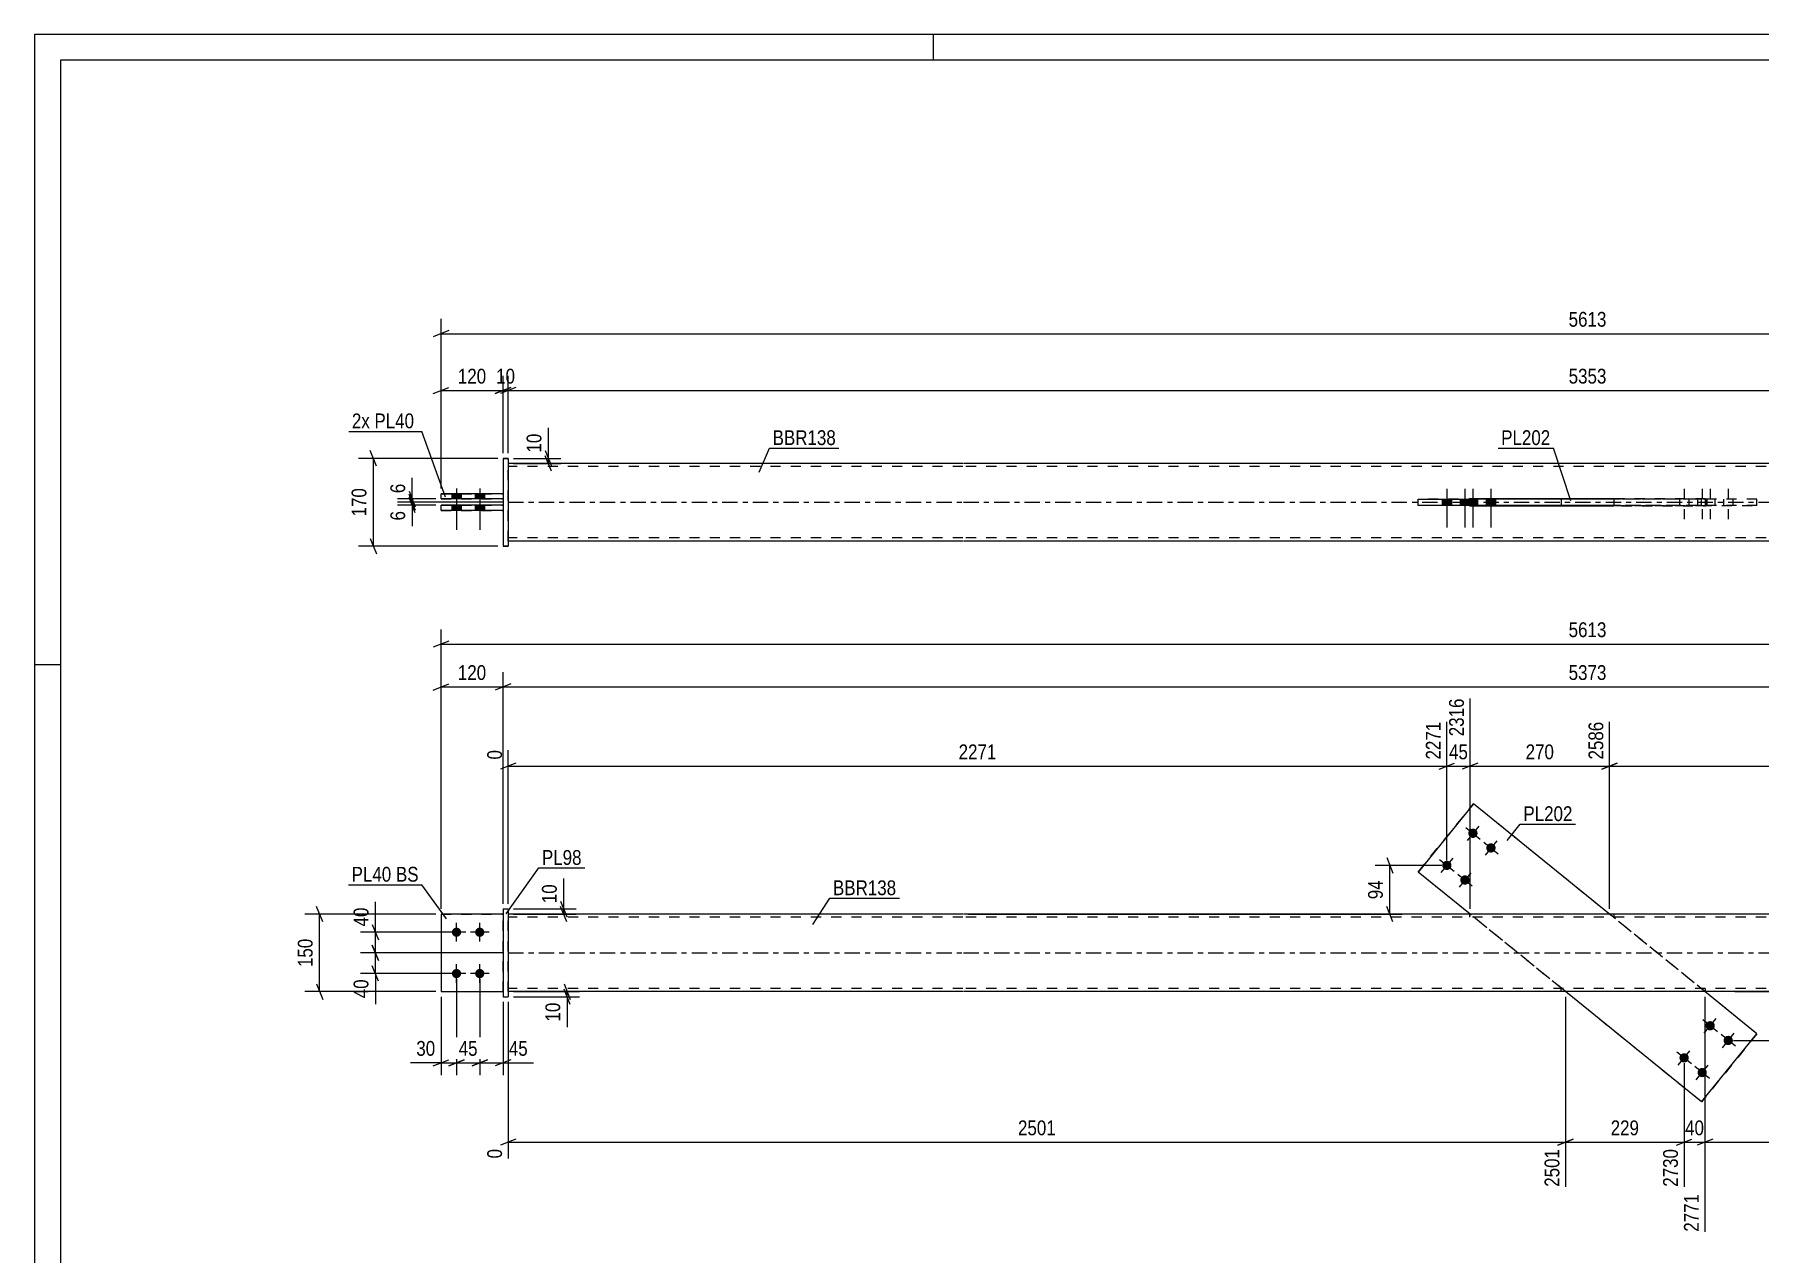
# Model space of a CAD drawing. Header units: millimetres. Extents: x 0 to 594, y 0 to 420.
# Drawn here: x 0 to 333.8, y 184 to 420 of the extents above; entities that cross this region are included whole.
import ezdxf

# ---------------------------------------------------------------- set-up
doc = ezdxf.new("R2010")
doc.units = ezdxf.units.MM
doc.linetypes.add('DXK_LINE_DOT2', pattern=[3.9198, 1.9599, -1.9599])
doc.linetypes.add('DXK_LINE_DOT3', pattern=[5.9187, 2.979, -0.9799, 0.9799, -0.9799])
doc.styles.add('Arial Narrow', font='ARIALN.TTF', dxfattribs={"height": 0.2})

# ---------------------------------------------------------------- blocks, each defined once
blk = doc.blocks.new('Unknown-580611074-1130')
at = {"color": 5, "linetype": 'Continuous'}
for p, q in [((594, 420), (0, 420)), ((0, 420), (0, 0)), ((174, 415), (174, 420)), ((589, 415), (5, 415)), ((5, 415), (5, 5)), ((5, 298), (0, 298))]:
    blk.add_line(p, q, dxfattribs=at)
blk = doc.blocks.new('Part-580611074-1679 - 1673')
at = {"color": 7, "linetype": 'DXK_LINE_DOT2'}
for p, q in [((78.67, 249.73), (78.67, 234.73)), ((78.67, 249.73), (90.67, 249.73)), ((90.67, 249.73), (90.67, 234.73)), ((78.67, 234.73), (90.67, 234.73))]:
    blk.add_line(p, q, dxfattribs=at)
blk = doc.blocks.new('Part-580611074-1700 - 1673')
at = {"color": 2, "linetype": 'Continuous'}
for p, q in [((179.67, 249.73), (91.67, 249.73)), ((421.33, 249.73), (179.77, 249.73)), ((179.67, 234.73), (91.67, 234.73)), ((421.33, 234.73), (179.77, 234.73))]:
    blk.add_line(p, q, dxfattribs=at)
at = {"color": 7, "linetype": 'DXK_LINE_DOT2'}
for p, q in [((91.67, 234.73), (91.67, 249.73)), ((179.67, 249.13), (91.67, 249.13)), ((421.33, 249.13), (179.77, 249.13)), ((277.72, 249.73), (277.72, 249.13)), ((305.64, 249.73), (305.64, 249.13)), ((179.67, 235.33), (91.67, 235.33)), ((421.33, 235.33), (179.77, 235.33)), ((295.46, 234.73), (295.46, 235.33)), ((323.38, 234.73), (323.38, 235.33))]:
    blk.add_line(p, q, dxfattribs=at)
at = {"color": 7, "linetype": 'DXK_LINE_DOT3'}
for p, q in [((91.67, 242.23), (179.67, 242.23)), ((179.77, 242.23), (421.33, 242.23))]:
    blk.add_line(p, q, dxfattribs=at)
blk = doc.blocks.new('Part-580611074-1684 - 1673')
at = {"color": 2, "linetype": 'Continuous'}
for p, q in [((78.67, 249.73), (78.67, 234.73)), ((90.67, 249.73), (78.67, 249.73)), ((78.67, 234.73), (90.67, 234.73))]:
    blk.add_line(p, q, dxfattribs=at)
at = {"color": 7, "linetype": 'DXK_LINE_DOT2'}
blk.add_line((90.67, 234.73), (90.67, 249.73), dxfattribs=at)
blk = doc.blocks.new('Bolt-580611074-1706 - 1673')
at = {"linetype": 'Continuous'}
for points in [[(278.93, 266.08), (279.07, 265.95), (279.17, 265.79), (279.24, 265.62), (279.27, 265.43), (279.26, 265.24), (279.21, 265.06), (279.12, 264.89), (279, 264.75), (278.86, 264.63), (278.69, 264.54), (278.51, 264.49), (278.32, 264.49), (278.13, 264.51), (277.96, 264.58), (277.8, 264.69), (277.67, 264.82), (277.57, 264.98), (277.5, 265.15), (277.47, 265.34), (277.48, 265.53), (277.53, 265.71), (277.61, 265.88), (277.73, 266.02), (277.88, 266.14), (278.05, 266.22), (278.23, 266.27), (278.42, 266.28), (278.6, 266.25), (278.78, 266.19)], [(282.43, 263.25), (282.56, 263.11), (282.66, 262.96), (282.73, 262.78), (282.76, 262.59), (282.75, 262.41), (282.7, 262.22), (282.62, 262.06), (282.5, 261.91), (282.35, 261.79), (282.18, 261.71), (282, 261.66), (281.81, 261.65), (281.63, 261.68), (281.45, 261.75), (281.29, 261.85), (281.16, 261.98), (281.06, 262.14), (280.99, 262.32), (280.96, 262.5), (280.97, 262.69), (281.02, 262.87), (281.11, 263.04), (281.23, 263.19), (281.37, 263.3), (281.54, 263.39), (281.72, 263.44), (281.91, 263.45), (282.1, 263.42), (282.27, 263.35)], [(273.89, 259.87), (274.03, 259.74), (274.13, 259.58), (274.2, 259.4), (274.22, 259.22), (274.21, 259.03), (274.17, 258.85), (274.08, 258.68), (273.96, 258.54), (273.82, 258.42), (273.65, 258.33), (273.47, 258.28), (273.28, 258.27), (273.09, 258.3), (272.92, 258.37), (272.76, 258.47), (272.63, 258.61), (272.52, 258.76), (272.46, 258.94), (272.43, 259.13), (272.44, 259.31), (272.49, 259.5), (272.57, 259.66), (272.69, 259.81), (272.84, 259.93), (273, 260.01), (273.19, 260.06), (273.37, 260.07), (273.56, 260.04), (273.74, 259.97)], [(277.39, 257.04), (277.52, 256.9), (277.62, 256.74), (277.69, 256.57), (277.72, 256.38), (277.71, 256.19), (277.66, 256.01), (277.57, 255.85), (277.46, 255.7), (277.31, 255.58), (277.14, 255.5), (276.96, 255.45), (276.77, 255.44), (276.59, 255.47), (276.41, 255.54), (276.25, 255.64), (276.12, 255.77), (276.02, 255.93), (275.95, 256.1), (275.92, 256.29), (275.93, 256.48), (275.98, 256.66), (276.07, 256.83), (276.18, 256.97), (276.33, 257.09), (276.5, 257.18), (276.68, 257.23), (276.87, 257.24), (277.05, 257.21), (277.23, 257.14)]]:
    blk.add_hatch(color=1, dxfattribs=at).paths.add_polyline_path(points)
at = {"color": 1, "linetype": 'Continuous'}
for p, q in [((276.97, 266.52), (279.77, 264.25)), ((279.5, 266.78), (277.23, 263.99)), ((283, 263.95), (280.73, 261.15)), ((274.46, 260.57), (272.19, 257.77)), ((280.46, 263.68), (283.26, 261.41)), ((271.93, 260.31), (274.72, 258.04)), ((275.42, 257.47), (278.22, 255.2)), ((277.95, 257.73), (275.69, 254.94))]:
    blk.add_line(p, q, dxfattribs=at)
blk = doc.blocks.new('Bolt-580611074-1707 - 1673')
at = {"linetype": 'Continuous'}
for points in [[(323.72, 227.42), (323.58, 227.55), (323.48, 227.71), (323.41, 227.89), (323.38, 228.07), (323.39, 228.26), (323.44, 228.44), (323.53, 228.61), (323.65, 228.76), (323.79, 228.87), (323.96, 228.96), (324.14, 229.01), (324.33, 229.02), (324.52, 228.99), (324.69, 228.92), (324.85, 228.82), (324.98, 228.68), (325.09, 228.53), (325.15, 228.35), (325.18, 228.16), (325.17, 227.98), (325.12, 227.79), (325.04, 227.63), (324.92, 227.48), (324.77, 227.36), (324.6, 227.28), (324.42, 227.23), (324.24, 227.22), (324.05, 227.25), (323.87, 227.32)], [(327.21, 224.58), (327.08, 224.72), (326.97, 224.87), (326.91, 225.05), (326.88, 225.24), (326.89, 225.42), (326.94, 225.61), (327.02, 225.77), (327.14, 225.92), (327.29, 226.04), (327.46, 226.12), (327.64, 226.17), (327.83, 226.18), (328.01, 226.15), (328.19, 226.08), (328.34, 225.98), (328.48, 225.85), (328.58, 225.69), (328.65, 225.51), (328.68, 225.33), (328.67, 225.14), (328.62, 224.96), (328.53, 224.79), (328.41, 224.65), (328.27, 224.53), (328.1, 224.44), (327.92, 224.39), (327.73, 224.38), (327.54, 224.41), (327.37, 224.48)], [(318.67, 221.21), (318.54, 221.34), (318.44, 221.5), (318.37, 221.67), (318.34, 221.86), (318.35, 222.05), (318.4, 222.23), (318.49, 222.4), (318.61, 222.54), (318.75, 222.66), (318.92, 222.75), (319.1, 222.8), (319.29, 222.81), (319.48, 222.78), (319.65, 222.71), (319.81, 222.61), (319.94, 222.47), (320.04, 222.31), (320.11, 222.14), (320.14, 221.95), (320.13, 221.76), (320.08, 221.58), (320, 221.42), (319.88, 221.27), (319.73, 221.15), (319.56, 221.07), (319.38, 221.02), (319.19, 221.01), (319.01, 221.04), (318.83, 221.11)], [(322.17, 218.37), (322.04, 218.51), (321.93, 218.66), (321.87, 218.84), (321.84, 219.02), (321.85, 219.21), (321.9, 219.39), (321.98, 219.56), (322.1, 219.71), (322.25, 219.83), (322.41, 219.91), (322.6, 219.96), (322.78, 219.97), (322.97, 219.94), (323.15, 219.87), (323.3, 219.77), (323.44, 219.64), (323.54, 219.48), (323.61, 219.3), (323.63, 219.12), (323.62, 218.93), (323.58, 218.75), (323.49, 218.58), (323.37, 218.43), (323.23, 218.32), (323.06, 218.23), (322.88, 218.18), (322.69, 218.17), (322.5, 218.2), (322.33, 218.27)]]:
    blk.add_hatch(color=1, dxfattribs=at).paths.add_polyline_path(points)
at = {"color": 1, "linetype": 'Continuous'}
for p, q in [((325.68, 226.98), (322.89, 229.25)), ((323.15, 226.72), (325.42, 229.52)), ((329.17, 224.15), (326.38, 226.42)), ((326.64, 223.88), (328.91, 226.68)), ((320.64, 220.77), (317.84, 223.04)), ((318.11, 220.51), (320.38, 223.3)), ((321.6, 217.67), (323.87, 220.47)), ((324.13, 217.94), (321.34, 220.21))]:
    blk.add_line(p, q, dxfattribs=at)
blk = doc.blocks.new('Bolt-580611074-1709 - 1673')
at = {"linetype": 'Continuous'}
for points in [[(81.67, 245.33, -1), (81.67, 247.13, -1)], [(86.17, 245.33, -1), (86.17, 247.13, -1)], [(81.67, 237.33, -1), (81.67, 239.13, -1)], [(86.17, 237.33, -1), (86.17, 239.13, -1)]]:
    blk.add_hatch(color=1, dxfattribs=at).paths.add_polyline_path(points)
at = {"color": 1, "linetype": 'Continuous'}
for p, q in [((81.67, 244.43), (81.67, 248.03)), ((86.17, 244.43), (86.17, 248.03)), ((83.47, 246.23), (79.87, 246.23)), ((87.97, 246.23), (84.37, 246.23)), ((83.47, 238.23), (79.87, 238.23)), ((81.67, 236.43), (81.67, 240.03)), ((87.97, 238.23), (84.37, 238.23)), ((86.17, 236.43), (86.17, 240.03))]:
    blk.add_line(p, q, dxfattribs=at)
blk = doc.blocks.new('Part-580611074-1715 - 1673')
at = {"color": 2, "linetype": 'Continuous'}
for p, q in [((278.49, 271.08), (267.77, 257.88)), ((278.49, 271.08), (278.49, 271.08)), ((304.8, 249.73), (278.49, 271.08)), ((277.82, 249.73), (267.77, 257.88)), ((267.77, 257.88), (267.77, 257.88)), ((322.62, 213.37), (296.3, 234.73)), ((333.33, 226.57), (323.28, 234.73)), ((322.62, 213.37), (333.33, 226.57)), ((333.33, 226.57), (333.33, 226.57)), ((322.62, 213.37), (322.62, 213.37))]:
    blk.add_line(p, q, dxfattribs=at)
at = {"color": 7, "linetype": 'DXK_LINE_DOT2'}
for p, q in [((267.77, 257.88), (278.49, 271.08)), ((333.33, 226.57), (278.49, 271.08)), ((322.62, 213.37), (267.77, 257.88)), ((296.3, 234.73), (277.82, 249.73)), ((323.28, 234.73), (304.8, 249.73)), ((333.33, 226.57), (322.62, 213.37))]:
    blk.add_line(p, q, dxfattribs=at)
blk = doc.blocks.new('Part-580611074-1720 - 1673')
at = {"color": 2, "linetype": 'Continuous'}
for p, q in [((90.67, 250.73), (91.67, 250.73)), ((90.67, 250.73), (90.67, 233.73)), ((91.67, 250.73), (91.67, 250.73)), ((91.67, 250.73), (91.67, 233.73)), ((90.67, 233.73), (91.67, 233.73))]:
    blk.add_line(p, q, dxfattribs=at)
at = {"color": 7, "linetype": 'DXK_LINE_DOT2'}
for p, q in [((90.67, 250.73), (91.67, 250.73)), ((90.67, 233.73), (91.67, 233.73))]:
    blk.add_line(p, q, dxfattribs=at)
blk = doc.blocks.new('Part-580611074-1418 - 1367')
at = {"color": 2, "linetype": 'Continuous'}
for p, q in [((78.67, 327.88), (78.67, 328.88)), ((90.67, 328.88), (78.67, 328.88)), ((78.67, 327.88), (78.67, 327.88)), ((90.67, 327.88), (78.67, 327.88))]:
    blk.add_line(p, q, dxfattribs=at)
at = {"color": 7, "linetype": 'DXK_LINE_DOT2'}
for p, q in [((78.67, 328.88), (90.67, 328.88)), ((78.67, 327.88), (90.67, 327.88)), ((90.67, 328.88), (90.67, 327.88))]:
    blk.add_line(p, q, dxfattribs=at)
blk = doc.blocks.new('Bolt-580611074-1370 - 1367')
at = {"linetype": 'Continuous'}
for points in [[(80.77, 330.09), (82.57, 330.09), (82.57, 331.09), (80.77, 331.09)], [(80.77, 330.09), (82.57, 330.09), (82.57, 331.09), (80.77, 331.09)], [(85.27, 330.09), (87.07, 330.09), (87.07, 331.09), (85.27, 331.09)], [(85.27, 330.09), (87.07, 330.09), (87.07, 331.09), (85.27, 331.09)], [(80.77, 327.88), (82.57, 327.88), (82.57, 328.88), (80.77, 328.88)], [(80.77, 327.88), (82.57, 327.88), (82.57, 328.88), (80.77, 328.88)], [(85.27, 327.88), (87.07, 327.88), (87.07, 328.88), (85.27, 328.88)], [(85.27, 327.88), (87.07, 327.88), (87.07, 328.88), (85.27, 328.88)]]:
    blk.add_hatch(color=1, dxfattribs=at).paths.add_polyline_path(points)
at = {"color": 1, "linetype": 'Continuous'}
for p, q in [((80.77, 331.09), (80.77, 330.09)), ((80.77, 331.09), (80.77, 330.09)), ((81.67, 332.09), (81.67, 324.09)), ((81.67, 332.09), (81.67, 324.09)), ((82.57, 331.09), (82.57, 330.09)), ((82.57, 331.09), (82.57, 330.09)), ((85.27, 331.09), (85.27, 330.09)), ((85.27, 331.09), (85.27, 330.09)), ((86.17, 332.09), (86.17, 324.09)), ((86.17, 332.09), (86.17, 324.09)), ((87.07, 331.09), (87.07, 330.09)), ((87.07, 331.09), (87.07, 330.09)), ((80.77, 328.88), (80.77, 327.88)), ((80.77, 328.88), (80.77, 327.88)), ((82.57, 328.88), (82.57, 327.88)), ((82.57, 328.88), (82.57, 327.88)), ((85.27, 328.88), (85.27, 327.88)), ((85.27, 328.88), (85.27, 327.88)), ((87.07, 328.88), (87.07, 327.88)), ((87.07, 328.88), (87.07, 327.88))]:
    blk.add_line(p, q, dxfattribs=at)
blk = doc.blocks.new('Bolt-580611074-1435 - 1367')
at = {"color": 1, "linetype": 'DXK_LINE_DOT2'}
for p, q in [((319.24, 332.05), (319.24, 324.55)), ((322.74, 332.05), (322.74, 324.55)), ((324.28, 332.05), (324.28, 324.55)), ((327.78, 332.05), (327.78, 324.55)), ((318.34, 330.05), (318.34, 328.85)), ((320.14, 330.05), (320.14, 328.85)), ((321.84, 330.05), (321.84, 328.85)), ((323.38, 330.05), (323.38, 328.85)), ((323.64, 330.05), (323.64, 328.85)), ((325.18, 330.05), (325.18, 328.85)), ((326.88, 330.05), (326.88, 328.85)), ((328.68, 330.05), (328.68, 328.85))]:
    blk.add_line(p, q, dxfattribs=at)
blk = doc.blocks.new('Part-580611074-1456 - 1367')
at = {"color": 2, "linetype": 'Continuous'}
for p, q in [((179.67, 336.95), (91.67, 336.95)), ((421.33, 336.95), (179.77, 336.95)), ((277.72, 330.06), (277.72, 330.16)), ((277.72, 330.16), (277.72, 330.16)), ((277.72, 330.16), (305.64, 330.16)), ((277.72, 328.86), (277.72, 328.76)), ((277.72, 328.76), (305.64, 328.76)), ((295.46, 330.15), (295.46, 330.06)), ((305.64, 330.15), (295.46, 330.15)), ((295.46, 330.15), (295.46, 330.15)), ((295.46, 328.76), (295.46, 328.86)), ((305.64, 330.16), (305.64, 328.76)), ((179.67, 321.95), (91.67, 321.95)), ((421.33, 321.95), (179.77, 321.95))]:
    blk.add_line(p, q, dxfattribs=at)
at = {"color": 7, "linetype": 'DXK_LINE_DOT2'}
for p, q in [((91.67, 321.95), (91.67, 336.95)), ((179.67, 336.35), (91.67, 336.35)), ((421.33, 336.35), (179.77, 336.35)), ((277.72, 328.86), (277.72, 330.16)), ((277.72, 330.16), (305.64, 330.16)), ((277.72, 328.76), (305.64, 328.76)), ((295.46, 330.15), (323.38, 330.15)), ((295.46, 330.06), (295.46, 330.15)), ((295.46, 330.06), (295.46, 328.86)), ((295.46, 328.75), (295.46, 328.76)), ((295.46, 328.76), (295.46, 328.75)), ((323.38, 328.75), (295.46, 328.75)), ((295.46, 328.75), (295.46, 328.75)), ((295.46, 328.75), (323.38, 328.75)), ((323.38, 330.15), (305.64, 330.15)), ((323.38, 328.75), (323.38, 330.15)), ((179.67, 322.55), (91.67, 322.55)), ((421.33, 322.55), (179.77, 322.55))]:
    blk.add_line(p, q, dxfattribs=at)
at = {"color": 7, "linetype": 'DXK_LINE_DOT3'}
for p, q in [((91.67, 329.45), (179.67, 329.45)), ((179.77, 329.45), (421.33, 329.45))]:
    blk.add_line(p, q, dxfattribs=at)
blk = doc.blocks.new('Part-580611074-1413 - 1367')
at = {"color": 2, "linetype": 'Continuous'}
for p, q in [((78.67, 330.09), (78.67, 331.09)), ((90.67, 331.09), (78.67, 331.09)), ((78.67, 330.09), (78.67, 330.09)), ((90.67, 330.09), (78.67, 330.09))]:
    blk.add_line(p, q, dxfattribs=at)
at = {"color": 7, "linetype": 'DXK_LINE_DOT2'}
for p, q in [((78.67, 331.09), (78.67, 331.09)), ((78.67, 331.09), (90.67, 331.09)), ((90.67, 331.09), (90.67, 330.09)), ((78.67, 330.09), (90.67, 330.09))]:
    blk.add_line(p, q, dxfattribs=at)
blk = doc.blocks.new('Part-580611074-1397 - 1367')
at = {"color": 2, "linetype": 'Continuous'}
for p, q in [((267.77, 328.86), (267.77, 330.06)), ((267.77, 330.06), (278.49, 330.06)), ((305.64, 328.85), (267.77, 328.86)), ((278.49, 328.86), (267.77, 328.86)), ((278.49, 328.86), (278.49, 330.06)), ((305.64, 330.06), (278.49, 330.06)), ((305.64, 328.86), (278.49, 328.86))]:
    blk.add_line(p, q, dxfattribs=at)
at = {"color": 7, "linetype": 'DXK_LINE_DOT2'}
for p, q in [((322.62, 330.05), (267.77, 330.06)), ((333.33, 330.05), (305.64, 330.06)), ((333.33, 328.85), (305.64, 328.86)), ((322.62, 328.85), (305.64, 328.85)), ((322.62, 328.85), (322.62, 330.05)), ((333.33, 330.05), (322.62, 330.05)), ((322.62, 328.85), (333.33, 328.85)), ((333.33, 328.85), (333.33, 330.05))]:
    blk.add_line(p, q, dxfattribs=at)
blk = doc.blocks.new('Part-580611074-1398 - 1367')
at = {"color": 2, "linetype": 'Continuous'}
for p, q in [((90.67, 337.95), (91.67, 337.95)), ((90.67, 337.95), (90.67, 320.95)), ((91.67, 337.95), (91.67, 337.95)), ((91.67, 337.95), (91.67, 320.95)), ((91.67, 320.95), (90.67, 320.95)), ((90.67, 320.95), (90.67, 320.95))]:
    blk.add_line(p, q, dxfattribs=at)
at = {"color": 7, "linetype": 'DXK_LINE_DOT2'}
for p, q in [((91.67, 337.95), (90.67, 337.95)), ((91.67, 337.95), (91.67, 337.95)), ((90.67, 320.95), (91.67, 320.95))]:
    blk.add_line(p, q, dxfattribs=at)
blk = doc.blocks.new('Bolt-580611074-1436 - 1367')
at = {"linetype": 'Continuous'}
for points in [[(274.23, 330.06), (272.43, 330.06), (272.43, 328.86), (274.23, 328.86)], [(277.72, 330.06), (275.92, 330.06), (275.92, 328.86), (277.72, 328.86)], [(279.27, 330.06), (277.47, 330.06), (277.47, 328.86), (279.27, 328.86)], [(282.76, 330.06), (280.96, 330.06), (280.96, 328.86), (282.76, 328.86)]]:
    blk.add_hatch(color=1, dxfattribs=at).paths.add_polyline_path(points)
at = {"color": 1, "linetype": 'Continuous'}
for p, q in [((273.33, 332.06), (273.33, 324.56)), ((276.82, 332.06), (276.82, 324.56)), ((278.37, 332.06), (278.37, 324.56)), ((281.86, 332.06), (281.86, 324.56)), ((272.43, 330.06), (272.43, 328.86)), ((274.23, 330.06), (274.23, 328.86)), ((275.92, 330.06), (275.92, 328.86)), ((277.47, 330.06), (277.47, 328.86)), ((277.72, 330.06), (277.72, 328.86)), ((279.27, 330.06), (279.27, 328.86)), ((280.96, 330.06), (280.96, 328.86)), ((282.76, 330.06), (282.76, 328.86))]:
    blk.add_line(p, q, dxfattribs=at)
blk = doc.blocks.new('StraightDimension-580611074-1850 - 1673')
at = {"color": 7, "linetype": 'Continuous'}
for p, q in [((323.28, 233.73), (323.28, 188.26)), ((319.24, 220.91), (319.24, 196.96)), ((317.74, 204.98), (320.74, 206.18)), ((319.24, 205.58), (323.28, 205.58)), ((324.78, 206.18), (321.78, 204.98))]:
    blk.add_line(p, q, dxfattribs=at)
at = {"color": 0}
blk.add_wipeout([(323.69, 206.33), (323.69, 210.53), (318.83, 210.53), (318.83, 206.33)], dxfattribs=at)
at = {"color": 0, "linetype": 'Continuous'}
blk.add_wipeout([(322.68, 196.18), (318.48, 196.18), (318.48, 187.66), (322.68, 187.66)], dxfattribs=at)
at = {"color": 3, "style": 'Arial Narrow'}
blk.add_text('40', height=2.863, dxfattribs=at).set_placement((319.43, 206.93))
at = {"color": 3, "linetype": 'Continuous', "style": 'Arial Narrow'}
blk.add_text('2771', height=2.863, rotation=90.0002, dxfattribs=at).set_placement((322.08, 188.26))
blk = doc.blocks.new('StraightDimension-580611074-1792 - 1673')
at = {"color": 7, "linetype": 'Continuous'}
for p, q in [((277.82, 250.73), (277.82, 291.48)), ((273.33, 260.17), (273.33, 286.98)), ((271.83, 277.76), (274.83, 278.96)), ((273.33, 278.36), (277.82, 278.36)), ((279.32, 278.96), (276.32, 277.76))]:
    blk.add_line(p, q, dxfattribs=at)
at = {"color": 0}
blk.add_wipeout([(278, 279.11), (278, 283.31), (273.15, 283.31), (273.15, 279.11)], dxfattribs=at)
at = {"color": 0, "linetype": 'Continuous'}
blk.add_wipeout([(277.22, 292.08), (273.02, 292.08), (273.02, 283.56), (277.22, 283.56)], dxfattribs=at)
at = {"color": 3, "linetype": 'Continuous', "style": 'Arial Narrow'}
blk.add_text('2316', height=2.863, rotation=90.0002, dxfattribs=at).set_placement((276.62, 284.16))
at = {"color": 3, "style": 'Arial Narrow'}
blk.add_text('45', height=2.863, dxfattribs=at).set_placement((273.75, 279.71))
blk = doc.blocks.new('StraightDimension-580611074-1891 - 1673')
at = {"color": 7, "linetype": 'Continuous'}
for p, q in [((92.67, 234.73), (105.48, 234.73)), ((92.67, 233.73), (105.48, 233.73)), ((102.48, 236.23), (103.68, 233.23)), ((103.68, 232.23), (102.48, 235.23)), ((103.08, 233.73), (103.08, 234.73))]:
    blk.add_line(p, q, dxfattribs=at)
at = {"color": 0}
blk.add_wipeout([(102.33, 233.2), (98.13, 233.2), (98.13, 228.35), (102.33, 228.35)], dxfattribs=at)
at = {"color": 7, "linetype": 'Continuous'}
blk.add_line((103.08, 233.73), (103.08, 227.82), dxfattribs=at)
blk.add_line((103.08, 233.73), (103.08, 227.82), dxfattribs=at)
at = {"color": 3, "style": 'Arial Narrow'}
blk.add_text('10', height=2.863, rotation=90.0002, dxfattribs=at).set_placement((101.73, 228.95))
blk = doc.blocks.new('StraightDimension-580611074-1827 - 1673')
at = {"color": 7, "linetype": 'Continuous'}
for p, q in [((81.67, 237.23), (81.67, 218.56)), ((78.67, 233.73), (78.67, 218.56)), ((77.17, 220.36), (80.17, 221.56)), ((78.67, 220.96), (81.67, 220.96)), ((83.17, 221.56), (80.17, 220.36))]:
    blk.add_line(p, q, dxfattribs=at)
at = {"color": 0}
blk.add_wipeout([(78.15, 221.71), (78.15, 225.91), (73.29, 225.91), (73.29, 221.71)], dxfattribs=at)
at = {"color": 7, "linetype": 'Continuous'}
blk.add_line((78.67, 220.96), (72.77, 220.96), dxfattribs=at)
blk.add_line((78.67, 220.96), (72.77, 220.96), dxfattribs=at)
at = {"color": 3, "style": 'Arial Narrow'}
blk.add_text('30', height=2.863, dxfattribs=at).set_placement((73.89, 222.31))
blk = doc.blocks.new('StraightDimension-580611074-1806 - 1673')
at = {"color": 7, "linetype": 'Continuous'}
for p, q in [((273.33, 260.17), (273.33, 286.98)), ((91.67, 251.73), (91.67, 281.49)), ((93.17, 278.96), (90.17, 277.76)), ((91.67, 278.36), (273.33, 278.36)), ((271.83, 277.76), (274.83, 278.96))]:
    blk.add_line(p, q, dxfattribs=at)
at = {"color": 0, "linetype": 'Continuous'}
for points in [[(272.73, 287.58), (268.53, 287.58), (268.53, 279.06), (272.73, 279.06)], [(91.07, 282.09), (86.87, 282.09), (86.87, 279.06), (91.07, 279.06)]]:
    blk.add_wipeout(points, dxfattribs=at)
at = {"color": 0}
blk.add_wipeout([(186.76, 279.11), (186.76, 283.31), (178.24, 283.31), (178.24, 279.11)], dxfattribs=at)
at = {"color": 3, "linetype": 'Continuous', "style": 'Arial Narrow'}
for s, height, p in [('2271', 2.863, (272.13, 279.66)), ('0', 2.86, (90.47, 279.66))]:
    blk.add_text(s, height=height, rotation=90.0002, dxfattribs=at).set_placement(p)
at = {"color": 3, "style": 'Arial Narrow'}
blk.add_text('2271', height=2.863, dxfattribs=at).set_placement((178.84, 279.71))
blk = doc.blocks.new('StraightDimension-580611074-1760 - 1673')
at = {"color": 7, "linetype": 'Continuous'}
for p, q in [((304.8, 250.73), (304.8, 286.98)), ((509.43, 251.73), (509.43, 286.98)), ((306.3, 278.96), (303.3, 277.76)), ((304.8, 278.36), (509.43, 278.36)), ((507.93, 277.76), (510.93, 278.96))]:
    blk.add_line(p, q, dxfattribs=at)
at = {"color": 0, "linetype": 'Continuous'}
blk.add_wipeout([(508.83, 287.58), (504.63, 287.58), (504.63, 279.06), (508.83, 279.06)], dxfattribs=at)
at = {"color": 0}
blk.add_wipeout([(411.37, 279.11), (411.37, 283.31), (402.86, 283.31), (402.86, 279.11)], dxfattribs=at)
at = {"color": 3, "linetype": 'Continuous', "style": 'Arial Narrow'}
blk.add_text('5353', height=2.863, rotation=90.0002, dxfattribs=at).set_placement((508.23, 279.66))
at = {"color": 3, "style": 'Arial Narrow'}
blk.add_text('2767', height=2.863, dxfattribs=at).set_placement((403.46, 279.71))
blk = doc.blocks.new('StraightDimension-580611074-2057 - 1673')
at = {"color": 7, "linetype": 'Continuous'}
for p, q in [((77.17, 293.11), (80.17, 294.31)), ((78.67, 250.73), (78.67, 296.56)), ((92.17, 294.31), (89.17, 293.11)), ((90.67, 251.73), (90.67, 296.56)), ((78.67, 293.71), (90.67, 293.71))]:
    blk.add_line(p, q, dxfattribs=at)
at = {"color": 0}
blk.add_wipeout([(88.01, 294.46), (88.01, 298.66), (81.33, 298.66), (81.33, 294.46)], dxfattribs=at)
at = {"color": 3, "style": 'Arial Narrow'}
blk.add_text('120', height=2.863, dxfattribs=at).set_placement((81.93, 295.06))
blk = doc.blocks.new('StraightDimension-580611074-1900 - 1673')
at = {"color": 7, "linetype": 'Continuous'}
for p, q in [((92.67, 250.73), (104.82, 250.73)), ((101.82, 252.23), (103.02, 249.23)), ((103.02, 248.23), (101.82, 251.23)), ((102.42, 249.73), (102.42, 250.73)), ((92.67, 249.73), (104.82, 249.73))]:
    blk.add_line(p, q, dxfattribs=at)
at = {"color": 0}
blk.add_wipeout([(101.67, 256.11), (97.47, 256.11), (97.47, 251.25), (101.67, 251.25)], dxfattribs=at)
at = {"color": 7, "linetype": 'Continuous'}
blk.add_line((102.42, 250.73), (102.42, 256.63), dxfattribs=at)
blk.add_line((102.42, 250.73), (102.42, 256.63), dxfattribs=at)
at = {"color": 3, "style": 'Arial Narrow'}
blk.add_text('10', height=2.863, rotation=90.0002, dxfattribs=at).set_placement((101.07, 251.85))
blk = doc.blocks.new('StraightDimension-580611074-2050 - 1673')
at = {"color": 7, "linetype": 'Continuous'}
for p, q in [((92.17, 294.31), (89.17, 293.11)), ((90.67, 251.73), (90.67, 296.56)), ((90.67, 293.71), (510.43, 293.71))]:
    blk.add_line(p, q, dxfattribs=at)
at = {"color": 0}
blk.add_wipeout([(304.81, 294.46), (304.81, 298.66), (296.3, 298.66), (296.3, 294.46)], dxfattribs=at)
at = {"color": 3, "style": 'Arial Narrow'}
blk.add_text('5373', height=2.863, dxfattribs=at).set_placement((296.9, 295.06))
blk = doc.blocks.new('StraightDimension-580611074-1772 - 1673')
at = {"color": 7, "linetype": 'Continuous'}
for p, q in [((277.82, 250.73), (277.82, 291.48)), ((304.8, 250.73), (304.8, 286.98)), ((279.32, 278.96), (276.32, 277.76)), ((277.82, 278.36), (304.8, 278.36)), ((303.3, 277.76), (306.3, 278.96))]:
    blk.add_line(p, q, dxfattribs=at)
at = {"color": 0, "linetype": 'Continuous'}
blk.add_wipeout([(304.2, 287.58), (300, 287.58), (300, 279.06), (304.2, 279.06)], dxfattribs=at)
at = {"color": 0}
blk.add_wipeout([(294.65, 279.11), (294.65, 283.31), (287.97, 283.31), (287.97, 279.11)], dxfattribs=at)
at = {"color": 3, "linetype": 'Continuous', "style": 'Arial Narrow'}
blk.add_text('2586', height=2.863, rotation=90.0002, dxfattribs=at).set_placement((303.6, 279.66))
at = {"color": 3, "style": 'Arial Narrow'}
blk.add_text('270', height=2.863, dxfattribs=at).set_placement((288.57, 279.71))
blk = doc.blocks.new('StraightDimension-580611074-1909 - 1673')
at = {"color": 7, "linetype": 'Continuous'}
for p, q in [((65.37, 247.73), (66.57, 244.73)), ((80.67, 246.23), (63.12, 246.23)), ((66.57, 240.73), (65.37, 243.73)), ((65.97, 242.23), (65.97, 246.23)), ((90.67, 242.23), (63.12, 242.23))]:
    blk.add_line(p, q, dxfattribs=at)
at = {"color": 0}
blk.add_wipeout([(65.22, 251.61), (61.02, 251.61), (61.02, 246.75), (65.22, 246.75)], dxfattribs=at)
at = {"color": 7, "linetype": 'Continuous'}
blk.add_line((65.97, 246.23), (65.97, 252.13), dxfattribs=at)
blk.add_line((65.97, 246.23), (65.97, 252.13), dxfattribs=at)
at = {"color": 3, "style": 'Arial Narrow'}
blk.add_text('40', height=2.863, rotation=90.0002, dxfattribs=at).set_placement((64.62, 247.35))
blk = doc.blocks.new('StraightDimension-580611074-1735 - 1673')
at = {"color": 7, "linetype": 'Continuous'}
for p, q in [((261.69, 260.67), (262.89, 257.67)), ((272.33, 259.17), (259.44, 259.17)), ((262.29, 249.73), (262.29, 259.17)), ((262.89, 248.23), (261.69, 251.23)), ((180.76, 249.73), (264.69, 249.73))]:
    blk.add_line(p, q, dxfattribs=at)
at = {"color": 0}
blk.add_wipeout([(261.54, 256.88), (257.34, 256.88), (257.34, 252.02), (261.54, 252.02)], dxfattribs=at)
at = {"color": 3, "style": 'Arial Narrow'}
blk.add_text('94', height=2.863, rotation=90.0002, dxfattribs=at).set_placement((260.94, 252.62))
blk = doc.blocks.new('StraightDimension-580611074-1746 - 1673')
at = {"color": 7, "linetype": 'Continuous'}
for p, q in [((78.67, 250.73), (78.67, 304.85)), ((80.17, 302.6), (77.17, 301.4)), ((78.67, 302), (522.43, 302))]:
    blk.add_line(p, q, dxfattribs=at)
at = {"color": 0}
blk.add_wipeout([(304.81, 302.75), (304.81, 306.95), (296.3, 306.95), (296.3, 302.75)], dxfattribs=at)
at = {"color": 3, "style": 'Arial Narrow'}
blk.add_text('5613', height=2.863, dxfattribs=at).set_placement((296.9, 303.35))
blk = doc.blocks.new('StraightDimension-580611074-1813 - 1673')
at = {"color": 7, "linetype": 'Continuous'}
for p, q in [((86.17, 237.23), (86.17, 218.56)), ((90.67, 232.73), (90.67, 218.56)), ((84.67, 220.36), (87.67, 221.56)), ((86.17, 220.96), (90.67, 220.96)), ((92.17, 221.56), (89.17, 220.36))]:
    blk.add_line(p, q, dxfattribs=at)
at = {"color": 0}
blk.add_wipeout([(96.05, 221.71), (96.05, 225.91), (91.2, 225.91), (91.2, 221.71)], dxfattribs=at)
at = {"color": 7, "linetype": 'Continuous'}
blk.add_line((90.67, 220.96), (96.58, 220.96), dxfattribs=at)
blk.add_line((90.67, 220.96), (96.58, 220.96), dxfattribs=at)
at = {"color": 3, "style": 'Arial Narrow'}
blk.add_text('45', height=2.863, dxfattribs=at).set_placement((91.8, 222.31))
blk = doc.blocks.new('StraightDimension-580611074-1820 - 1673')
at = {"color": 7, "linetype": 'Continuous'}
for p, q in [((81.67, 237.23), (81.67, 218.56)), ((86.17, 237.23), (86.17, 218.56)), ((80.17, 220.36), (83.17, 221.56)), ((81.67, 220.96), (86.17, 220.96)), ((87.67, 221.56), (84.67, 220.36))]:
    blk.add_line(p, q, dxfattribs=at)
at = {"color": 0}
blk.add_wipeout([(86.35, 221.71), (86.35, 225.91), (81.49, 225.91), (81.49, 221.71)], dxfattribs=at)
at = {"color": 3, "style": 'Arial Narrow'}
blk.add_text('45', height=2.863, dxfattribs=at).set_placement((82.09, 222.31))
blk = doc.blocks.new('StraightDimension-580611074-1838 - 1673')
at = {"color": 7, "linetype": 'Continuous'}
for p, q in [((323.28, 233.73), (323.28, 188.26)), ((509.43, 232.73), (509.43, 196.96)), ((324.78, 206.18), (321.78, 204.98)), ((323.28, 205.58), (509.43, 205.58)), ((507.93, 204.98), (510.93, 206.18))]:
    blk.add_line(p, q, dxfattribs=at)
at = {"color": 0}
blk.add_wipeout([(420.61, 206.33), (420.61, 210.53), (412.1, 210.53), (412.1, 206.33)], dxfattribs=at)
at = {"color": 0, "linetype": 'Continuous'}
blk.add_wipeout([(508.83, 204.88), (504.63, 204.88), (504.63, 196.36), (508.83, 196.36)], dxfattribs=at)
at = {"color": 3, "style": 'Arial Narrow'}
blk.add_text('2583', height=2.863, dxfattribs=at).set_placement((412.7, 206.93))
at = {"color": 3, "linetype": 'Continuous', "style": 'Arial Narrow'}
blk.add_text('5353', height=2.863, rotation=90.0002, dxfattribs=at).set_placement((508.23, 196.96))
blk = doc.blocks.new('StraightDimension-580611074-1864 - 1673')
at = {"color": 7, "linetype": 'Continuous'}
for p, q in [((296.3, 233.73), (296.3, 196.96)), ((319.24, 220.91), (319.24, 196.96)), ((297.8, 206.18), (294.8, 204.98)), ((296.3, 205.58), (319.24, 205.58)), ((317.74, 204.98), (320.74, 206.18))]:
    blk.add_line(p, q, dxfattribs=at)
at = {"color": 0}
blk.add_wipeout([(311.11, 206.33), (311.11, 210.53), (304.43, 210.53), (304.43, 206.33)], dxfattribs=at)
at = {"color": 0, "linetype": 'Continuous'}
blk.add_wipeout([(318.64, 204.88), (314.44, 204.88), (314.44, 196.36), (318.64, 196.36)], dxfattribs=at)
at = {"color": 3, "style": 'Arial Narrow'}
blk.add_text('229', height=2.863, dxfattribs=at).set_placement((305.03, 206.93))
at = {"color": 3, "linetype": 'Continuous', "style": 'Arial Narrow'}
blk.add_text('2730', height=2.863, rotation=90.0002, dxfattribs=at).set_placement((318.04, 196.96))
blk = doc.blocks.new('StraightDimension-580611074-1878 - 1673')
at = {"color": 7, "linetype": 'Continuous'}
for p, q in [((296.3, 233.73), (296.3, 196.96)), ((91.67, 232.73), (91.67, 202.45)), ((93.17, 206.18), (90.17, 204.98)), ((91.67, 205.58), (296.3, 205.58)), ((294.8, 204.98), (297.8, 206.18))]:
    blk.add_line(p, q, dxfattribs=at)
at = {"color": 0}
blk.add_wipeout([(198.24, 206.33), (198.24, 210.53), (189.73, 210.53), (189.73, 206.33)], dxfattribs=at)
at = {"color": 0, "linetype": 'Continuous'}
for points in [[(91.07, 204.88), (86.87, 204.88), (86.87, 201.85), (91.07, 201.85)], [(295.7, 204.88), (291.5, 204.88), (291.5, 196.36), (295.7, 196.36)]]:
    blk.add_wipeout(points, dxfattribs=at)
at = {"color": 3, "style": 'Arial Narrow'}
blk.add_text('2501', height=2.863, dxfattribs=at).set_placement((190.33, 206.93))
at = {"color": 3, "linetype": 'Continuous', "style": 'Arial Narrow'}
for s, height, p in [('0', 2.86, (90.47, 202.45)), ('2501', 2.863, (295.1, 196.96))]:
    blk.add_text(s, height=height, rotation=90.0002, dxfattribs=at).set_placement(p)
blk = doc.blocks.new('StraightDimension-580611074-1922 - 1673')
at = {"color": 7, "linetype": 'Continuous'}
for p, q in [((65.37, 243.73), (66.57, 240.73)), ((90.67, 242.23), (63.12, 242.23)), ((65.97, 238.23), (65.97, 242.23)), ((80.67, 238.23), (63.12, 238.23)), ((66.57, 236.73), (65.37, 239.73))]:
    blk.add_line(p, q, dxfattribs=at)
at = {"color": 0}
blk.add_wipeout([(65.22, 237.7), (61.02, 237.7), (61.02, 232.85), (65.22, 232.85)], dxfattribs=at)
at = {"color": 7, "linetype": 'Continuous'}
blk.add_line((65.97, 238.23), (65.97, 232.32), dxfattribs=at)
blk.add_line((65.97, 238.23), (65.97, 232.32), dxfattribs=at)
at = {"color": 3, "style": 'Arial Narrow'}
blk.add_text('40', height=2.863, rotation=90.0002, dxfattribs=at).set_placement((64.62, 233.45))
blk = doc.blocks.new('StraightDimension-580611074-1979 - 1673')
at = {"color": 7, "linetype": 'Continuous'}
for p, q in [((55.77, 248.23), (54.57, 251.23)), ((77.67, 249.73), (52.32, 249.73)), ((55.17, 234.73), (55.17, 249.73)), ((77.67, 234.73), (52.32, 234.73)), ((54.57, 236.23), (55.77, 233.23))]:
    blk.add_line(p, q, dxfattribs=at)
at = {"color": 0}
blk.add_wipeout([(54.42, 245.57), (50.22, 245.57), (50.22, 238.89), (54.42, 238.89)], dxfattribs=at)
at = {"color": 3, "style": 'Arial Narrow'}
blk.add_text('150', height=2.863, rotation=90.0002, dxfattribs=at).set_placement((53.82, 239.49))
blk = doc.blocks.new('StraightDimension-580611074-1993 - 1673')
at = {"color": 7, "linetype": 'Continuous'}
for p, q in [((329.04, 234.73), (344.14, 234.73)), ((341.14, 236.23), (342.34, 233.23)), ((341.74, 225.28), (341.74, 234.73)), ((328.78, 225.28), (344.14, 225.28)), ((342.34, 223.78), (341.14, 226.78))]:
    blk.add_line(p, q, dxfattribs=at)
at = {"color": 0}
blk.add_wipeout([(340.99, 232.43), (336.79, 232.43), (336.79, 227.58), (340.99, 227.58)], dxfattribs=at)
at = {"color": 3, "style": 'Arial Narrow'}
blk.add_text('94', height=2.863, rotation=90.0002, dxfattribs=at).set_placement((340.39, 228.18))
blk = doc.blocks.new('StraightDimension-580611074-1471 - 1367')
at = {"color": 7, "linetype": 'Continuous'}
for p, q in [((92.67, 337.95), (101.85, 337.95)), ((98.85, 339.45), (100.05, 336.45)), ((100.05, 335.45), (98.85, 338.45)), ((99.45, 336.95), (99.45, 337.95)), ((92.67, 336.95), (101.85, 336.95))]:
    blk.add_line(p, q, dxfattribs=at)
at = {"color": 0}
blk.add_wipeout([(98.7, 343.34), (94.5, 343.34), (94.5, 338.48), (98.7, 338.48)], dxfattribs=at)
at = {"color": 7, "linetype": 'Continuous'}
blk.add_line((99.45, 337.95), (99.45, 343.86), dxfattribs=at)
blk.add_line((99.45, 337.95), (99.45, 343.86), dxfattribs=at)
at = {"color": 3, "style": 'Arial Narrow'}
blk.add_text('10', height=2.863, rotation=90.0002, dxfattribs=at).set_placement((98.1, 339.08))
blk = doc.blocks.new('StraightDimension-580611074-1525 - 1367')
at = {"color": 7, "linetype": 'Continuous'}
for p, q in [((89.67, 337.95), (62.73, 337.95)), ((66.18, 336.45), (64.98, 339.45)), ((65.58, 320.95), (65.58, 337.95)), ((89.67, 320.95), (62.73, 320.95)), ((64.98, 322.45), (66.18, 319.45))]:
    blk.add_line(p, q, dxfattribs=at)
at = {"color": 0}
blk.add_wipeout([(64.83, 332.8), (60.63, 332.8), (60.63, 326.11), (64.83, 326.11)], dxfattribs=at)
at = {"color": 3, "style": 'Arial Narrow'}
blk.add_text('170', height=2.863, rotation=90.0002, dxfattribs=at).set_placement((64.23, 326.71))
blk = doc.blocks.new('StraightDimension-580611074-1545 - 1367')
at = {"color": 7, "linetype": 'Continuous'}
for p, q in [((78.67, 332.09), (78.67, 364.94)), ((80.17, 362.69), (77.17, 361.49)), ((78.67, 362.09), (522.43, 362.09))]:
    blk.add_line(p, q, dxfattribs=at)
at = {"color": 0}
blk.add_wipeout([(304.81, 362.84), (304.81, 367.04), (296.3, 367.04), (296.3, 362.84)], dxfattribs=at)
at = {"color": 3, "style": 'Arial Narrow'}
blk.add_text('5613', height=2.863, dxfattribs=at).set_placement((296.9, 363.44))
blk = doc.blocks.new('StraightDimension-580611074-1556 - 1367')
at = {"color": 7, "linetype": 'Continuous'}
for p, q in [((90.67, 338.95), (90.67, 353.93)), ((91.67, 338.95), (91.67, 353.93)), ((89.17, 350.48), (92.17, 351.68)), ((93.17, 351.68), (90.17, 350.48)), ((90.67, 351.08), (91.67, 351.08))]:
    blk.add_line(p, q, dxfattribs=at)
at = {"color": 0}
blk.add_wipeout([(93.6, 351.83), (93.6, 356.03), (88.74, 356.03), (88.74, 351.83)], dxfattribs=at)
at = {"color": 3, "style": 'Arial Narrow'}
blk.add_text('10', height=2.863, dxfattribs=at).set_placement((89.34, 352.43))
blk = doc.blocks.new('StraightDimension-580611074-4200 - 1367')
at = {"color": 7, "linetype": 'Continuous'}
for p, q in [((72.48, 330.95), (73.68, 327.95)), ((90.67, 329.45), (70.23, 329.45)), ((77.67, 328.88), (70.23, 328.88)), ((73.68, 327.38), (72.48, 330.38)), ((73.08, 328.88), (73.08, 329.45))]:
    blk.add_line(p, q, dxfattribs=at)
at = {"color": 0}
blk.add_wipeout([(72.33, 328.36), (68.13, 328.36), (68.13, 325.33), (72.33, 325.33)], dxfattribs=at)
at = {"color": 7, "linetype": 'Continuous'}
blk.add_line((73.08, 328.88), (73.08, 324.81), dxfattribs=at)
blk.add_line((73.08, 328.88), (73.08, 324.81), dxfattribs=at)
at = {"color": 3, "style": 'Arial Narrow'}
blk.add_text('6', height=2.86, rotation=90.0002, dxfattribs=at).set_placement((71.73, 325.93))
blk = doc.blocks.new('StraightDimension-580611074-1566 - 1367')
at = {"color": 7, "linetype": 'Continuous'}
for p, q in [((78.67, 332.09), (78.67, 353.93)), ((90.67, 338.95), (90.67, 353.93)), ((77.17, 350.48), (80.17, 351.68)), ((78.67, 351.08), (90.67, 351.08)), ((92.17, 351.68), (89.17, 350.48))]:
    blk.add_line(p, q, dxfattribs=at)
at = {"color": 0}
blk.add_wipeout([(88.01, 351.83), (88.01, 356.03), (81.33, 356.03), (81.33, 351.83)], dxfattribs=at)
at = {"color": 3, "style": 'Arial Narrow'}
blk.add_text('120', height=2.863, dxfattribs=at).set_placement((81.93, 352.43))
blk = doc.blocks.new('StraightDimension-580611074-1576 - 1367')
at = {"color": 7, "linetype": 'Continuous'}
for p, q in [((91.67, 338.95), (91.67, 353.93)), ((93.17, 351.68), (90.17, 350.48)), ((91.67, 351.08), (509.43, 351.08))]:
    blk.add_line(p, q, dxfattribs=at)
at = {"color": 0}
blk.add_wipeout([(304.81, 351.83), (304.81, 356.03), (296.3, 356.03), (296.3, 351.83)], dxfattribs=at)
at = {"color": 3, "style": 'Arial Narrow'}
blk.add_text('5353', height=2.863, dxfattribs=at).set_placement((296.9, 352.43))
blk = doc.blocks.new('StraightDimension-580611074-4199 - 1367')
at = {"color": 7, "linetype": 'Continuous'}
for p, q in [((72.48, 331.59), (73.68, 328.59)), ((73.68, 327.95), (72.48, 330.95)), ((77.67, 330.09), (70.23, 330.09)), ((90.67, 329.45), (70.23, 329.45)), ((73.08, 329.45), (73.08, 330.09))]:
    blk.add_line(p, q, dxfattribs=at)
at = {"color": 0}
blk.add_wipeout([(72.33, 333.64), (68.13, 333.64), (68.13, 330.62), (72.33, 330.62)], dxfattribs=at)
at = {"color": 7, "linetype": 'Continuous'}
blk.add_line((73.08, 330.09), (73.08, 334.17), dxfattribs=at)
blk.add_line((73.08, 330.09), (73.08, 334.17), dxfattribs=at)
at = {"color": 3, "style": 'Arial Narrow'}
blk.add_text('6', height=2.86, rotation=90.0002, dxfattribs=at).set_placement((71.73, 331.22))
blk = doc.blocks.new('Mark-580611074-1696 - 1673')
at = {"color": 0}
blk.add_wipeout([(166.77, 253.4), (166.77, 256.4), (154.53, 256.4), (154.53, 253.4)], dxfattribs=at)
blk.add_wipeout([(166.77, 253.4), (166.77, 256.4), (154.53, 256.4), (154.53, 253.4)], dxfattribs=at)
at = {"color": 30, "linetype": 'Continuous'}
for p, q in [((150.63, 247.75), (153.93, 252.8)), ((153.93, 252.8), (167.37, 252.8))]:
    blk.add_line(p, q, dxfattribs=at)
at = {"color": 3, "style": 'Arial Narrow'}
blk.add_text('BBR138', height=2.863, dxfattribs=at).set_placement((154.53, 253.4))
blk = doc.blocks.new('Mark-580611074-1711 - 1673')
at = {"color": 0}
blk.add_wipeout([(297.64, 267.74), (297.64, 270.74), (288.14, 270.74), (288.14, 267.74)], dxfattribs=at)
blk.add_wipeout([(297.64, 267.74), (297.64, 270.74), (288.14, 270.74), (288.14, 267.74)], dxfattribs=at)
at = {"color": 30, "linetype": 'Continuous'}
for p, q in [((285, 263.96), (287.54, 267.14)), ((287.54, 267.14), (298.24, 267.14))]:
    blk.add_line(p, q, dxfattribs=at)
at = {"color": 3, "style": 'Arial Narrow'}
blk.add_text('PL202', height=2.863, dxfattribs=at).set_placement((288.14, 267.74))
blk = doc.blocks.new('Mark-580611074-1716 - 1673')
at = {"color": 0}
blk.add_wipeout([(105.88, 259.27), (105.88, 262.27), (98.2, 262.27), (98.2, 259.27)], dxfattribs=at)
blk.add_wipeout([(105.88, 259.27), (105.88, 262.27), (98.2, 262.27), (98.2, 259.27)], dxfattribs=at)
at = {"color": 30, "linetype": 'Continuous'}
for p, q in [((91.31, 249.81), (97.6, 258.67)), ((97.6, 258.67), (106.48, 258.67))]:
    blk.add_line(p, q, dxfattribs=at)
at = {"color": 3, "style": 'Arial Narrow'}
blk.add_text('PL98', height=2.863, dxfattribs=at).set_placement((98.2, 259.27))
blk = doc.blocks.new('MarkSet-580611074-2089 - 1673')
at = {"color": 0}
blk.add_wipeout([(69.05, 256.02), (69.05, 259.02), (61.37, 259.02), (61.37, 256.02)], dxfattribs=at)
blk.add_wipeout([(69.05, 256.02), (69.05, 259.02), (61.37, 259.02), (61.37, 256.02)], dxfattribs=at)
blk.add_wipeout([(74.33, 256.02), (74.33, 259.02), (69.95, 259.02), (69.95, 256.02)], dxfattribs=at)
blk.add_wipeout([(74.33, 256.02), (74.33, 259.02), (69.95, 259.02), (69.95, 256.02)], dxfattribs=at)
at = {"color": 30, "linetype": 'Continuous'}
for p in [(60.77, 255.42), (79.71, 248.79)]:
    blk.add_line(p, (74.93, 255.42), dxfattribs=at)
at = {"color": 3, "style": 'Arial Narrow'}
for s, p in [('PL40', (61.37, 256.02)), ('BS', (69.95, 256.02))]:
    blk.add_text(s, height=2.863, dxfattribs=at).set_placement(p)
blk = doc.blocks.new('Mark-580611074-1392 - 1367')
at = {"color": 0}
blk.add_wipeout([(293.35, 340.53), (293.35, 343.53), (283.84, 343.53), (283.84, 340.53)], dxfattribs=at)
blk.add_wipeout([(293.35, 340.53), (293.35, 343.53), (283.84, 343.53), (283.84, 340.53)], dxfattribs=at)
at = {"color": 30, "linetype": 'Continuous'}
for p in [(283.24, 339.93), (297.33, 329.76)]:
    blk.add_line(p, (293.95, 339.93), dxfattribs=at)
at = {"color": 3, "style": 'Arial Narrow'}
blk.add_text('PL202', height=2.863, dxfattribs=at).set_placement((283.84, 340.53))
blk = doc.blocks.new('Mark-580611074-1452 - 1367')
at = {"color": 0}
blk.add_wipeout([(155.09, 340.53), (155.09, 343.53), (142.85, 343.53), (142.85, 340.53)], dxfattribs=at)
blk.add_wipeout([(155.09, 340.53), (155.09, 343.53), (142.85, 343.53), (142.85, 340.53)], dxfattribs=at)
at = {"color": 30, "linetype": 'Continuous'}
for p, q in [((140.23, 335.26), (142.25, 339.93)), ((142.25, 339.93), (155.69, 339.93))]:
    blk.add_line(p, q, dxfattribs=at)
at = {"color": 3, "style": 'Arial Narrow'}
blk.add_text('BBR138', height=2.863, dxfattribs=at).set_placement((142.85, 340.53))
blk = doc.blocks.new('MarkSet-580611074-1664 - 1367')
at = {"color": 0}
blk.add_wipeout([(64.89, 343.78), (64.89, 346.78), (61.42, 346.78), (61.42, 343.78)], dxfattribs=at)
blk.add_wipeout([(64.89, 343.78), (64.89, 346.78), (61.42, 346.78), (61.42, 343.78)], dxfattribs=at)
blk.add_wipeout([(73.47, 343.78), (73.47, 346.78), (65.79, 346.78), (65.79, 343.78)], dxfattribs=at)
blk.add_wipeout([(73.47, 343.78), (73.47, 346.78), (65.79, 346.78), (65.79, 343.78)], dxfattribs=at)
at = {"color": 30, "linetype": 'Continuous'}
for p in [(60.82, 343.18), (79.52, 330.47)]:
    blk.add_line(p, (74.97, 343.18), dxfattribs=at)
at = {"color": 3, "style": 'Arial Narrow'}
for s, p in [('2x', (61.42, 343.78)), ('PL40', (65.79, 343.78))]:
    blk.add_text(s, height=2.863, dxfattribs=at).set_placement(p)

msp = doc.modelspace()

# ---------------------------------------------------------------- block references
for name in ['Unknown-580611074-1130', 'Part-580611074-1398 - 1367', 'Part-580611074-1456 - 1367', 'Part-580611074-1413 - 1367', 'Bolt-580611074-1370 - 1367', 'Bolt-580611074-1436 - 1367', 'Bolt-580611074-1435 - 1367', 'Part-580611074-1418 - 1367', 'Part-580611074-1397 - 1367', 'Part-580611074-1715 - 1673', 'Bolt-580611074-1706 - 1673', 'Part-580611074-1720 - 1673', 'Part-580611074-1679 - 1673', 'Part-580611074-1684 - 1673', 'Bolt-580611074-1709 - 1673', 'Part-580611074-1700 - 1673', 'Bolt-580611074-1707 - 1673']:
    msp.add_blockref(name, (0, 0))

# ---------------------------------------------------------------- next in the draw order: block references
for name in ['StraightDimension-580611074-1471 - 1367', 'StraightDimension-580611074-1525 - 1367', 'StraightDimension-580611074-1792 - 1673', 'StraightDimension-580611074-1760 - 1673', 'StraightDimension-580611074-1827 - 1673', 'StraightDimension-580611074-1891 - 1673', 'StraightDimension-580611074-1850 - 1673']:
    msp.add_blockref(name, (0, 0))

# ---------------------------------------------------------------- next in the draw order: block references
for name in ['StraightDimension-580611074-1545 - 1367', 'StraightDimension-580611074-1806 - 1673', 'StraightDimension-580611074-1813 - 1673', 'StraightDimension-580611074-1838 - 1673']:
    msp.add_blockref(name, (0, 0))

# ---------------------------------------------------------------- next in the draw order: block references
for name in ['StraightDimension-580611074-1556 - 1367', 'StraightDimension-580611074-4200 - 1367', 'StraightDimension-580611074-2057 - 1673', 'StraightDimension-580611074-1820 - 1673', 'StraightDimension-580611074-1864 - 1673', 'StraightDimension-580611074-1993 - 1673']:
    msp.add_blockref(name, (0, 0))

# ---------------------------------------------------------------- next in the draw order: block references
for name in ['StraightDimension-580611074-1566 - 1367', 'StraightDimension-580611074-1900 - 1673', 'StraightDimension-580611074-1878 - 1673']:
    msp.add_blockref(name, (0, 0))

# ---------------------------------------------------------------- next in the draw order: block references
for name in ['StraightDimension-580611074-1576 - 1367', 'StraightDimension-580611074-4199 - 1367', 'StraightDimension-580611074-2050 - 1673']:
    msp.add_blockref(name, (0, 0))

# ---------------------------------------------------------------- next in the draw order: block references
for name in ['MarkSet-580611074-1664 - 1367', 'Mark-580611074-1452 - 1367', 'Mark-580611074-1392 - 1367', 'StraightDimension-580611074-1772 - 1673', 'StraightDimension-580611074-1735 - 1673', 'StraightDimension-580611074-1909 - 1673']:
    msp.add_blockref(name, (0, 0))

# ---------------------------------------------------------------- next in the draw order: block references
for name in ['StraightDimension-580611074-1746 - 1673', 'StraightDimension-580611074-1922 - 1673']:
    msp.add_blockref(name, (0, 0))

# ---------------------------------------------------------------- next in the draw order: block references
for name in ['Mark-580611074-1711 - 1673', 'Mark-580611074-1716 - 1673', 'Mark-580611074-1696 - 1673', 'StraightDimension-580611074-1979 - 1673']:
    msp.add_blockref(name, (0, 0))

# ---------------------------------------------------------------- next in the draw order: block references
msp.add_blockref('MarkSet-580611074-2089 - 1673', (0, 0))

doc.saveas('drawing.dxf')
